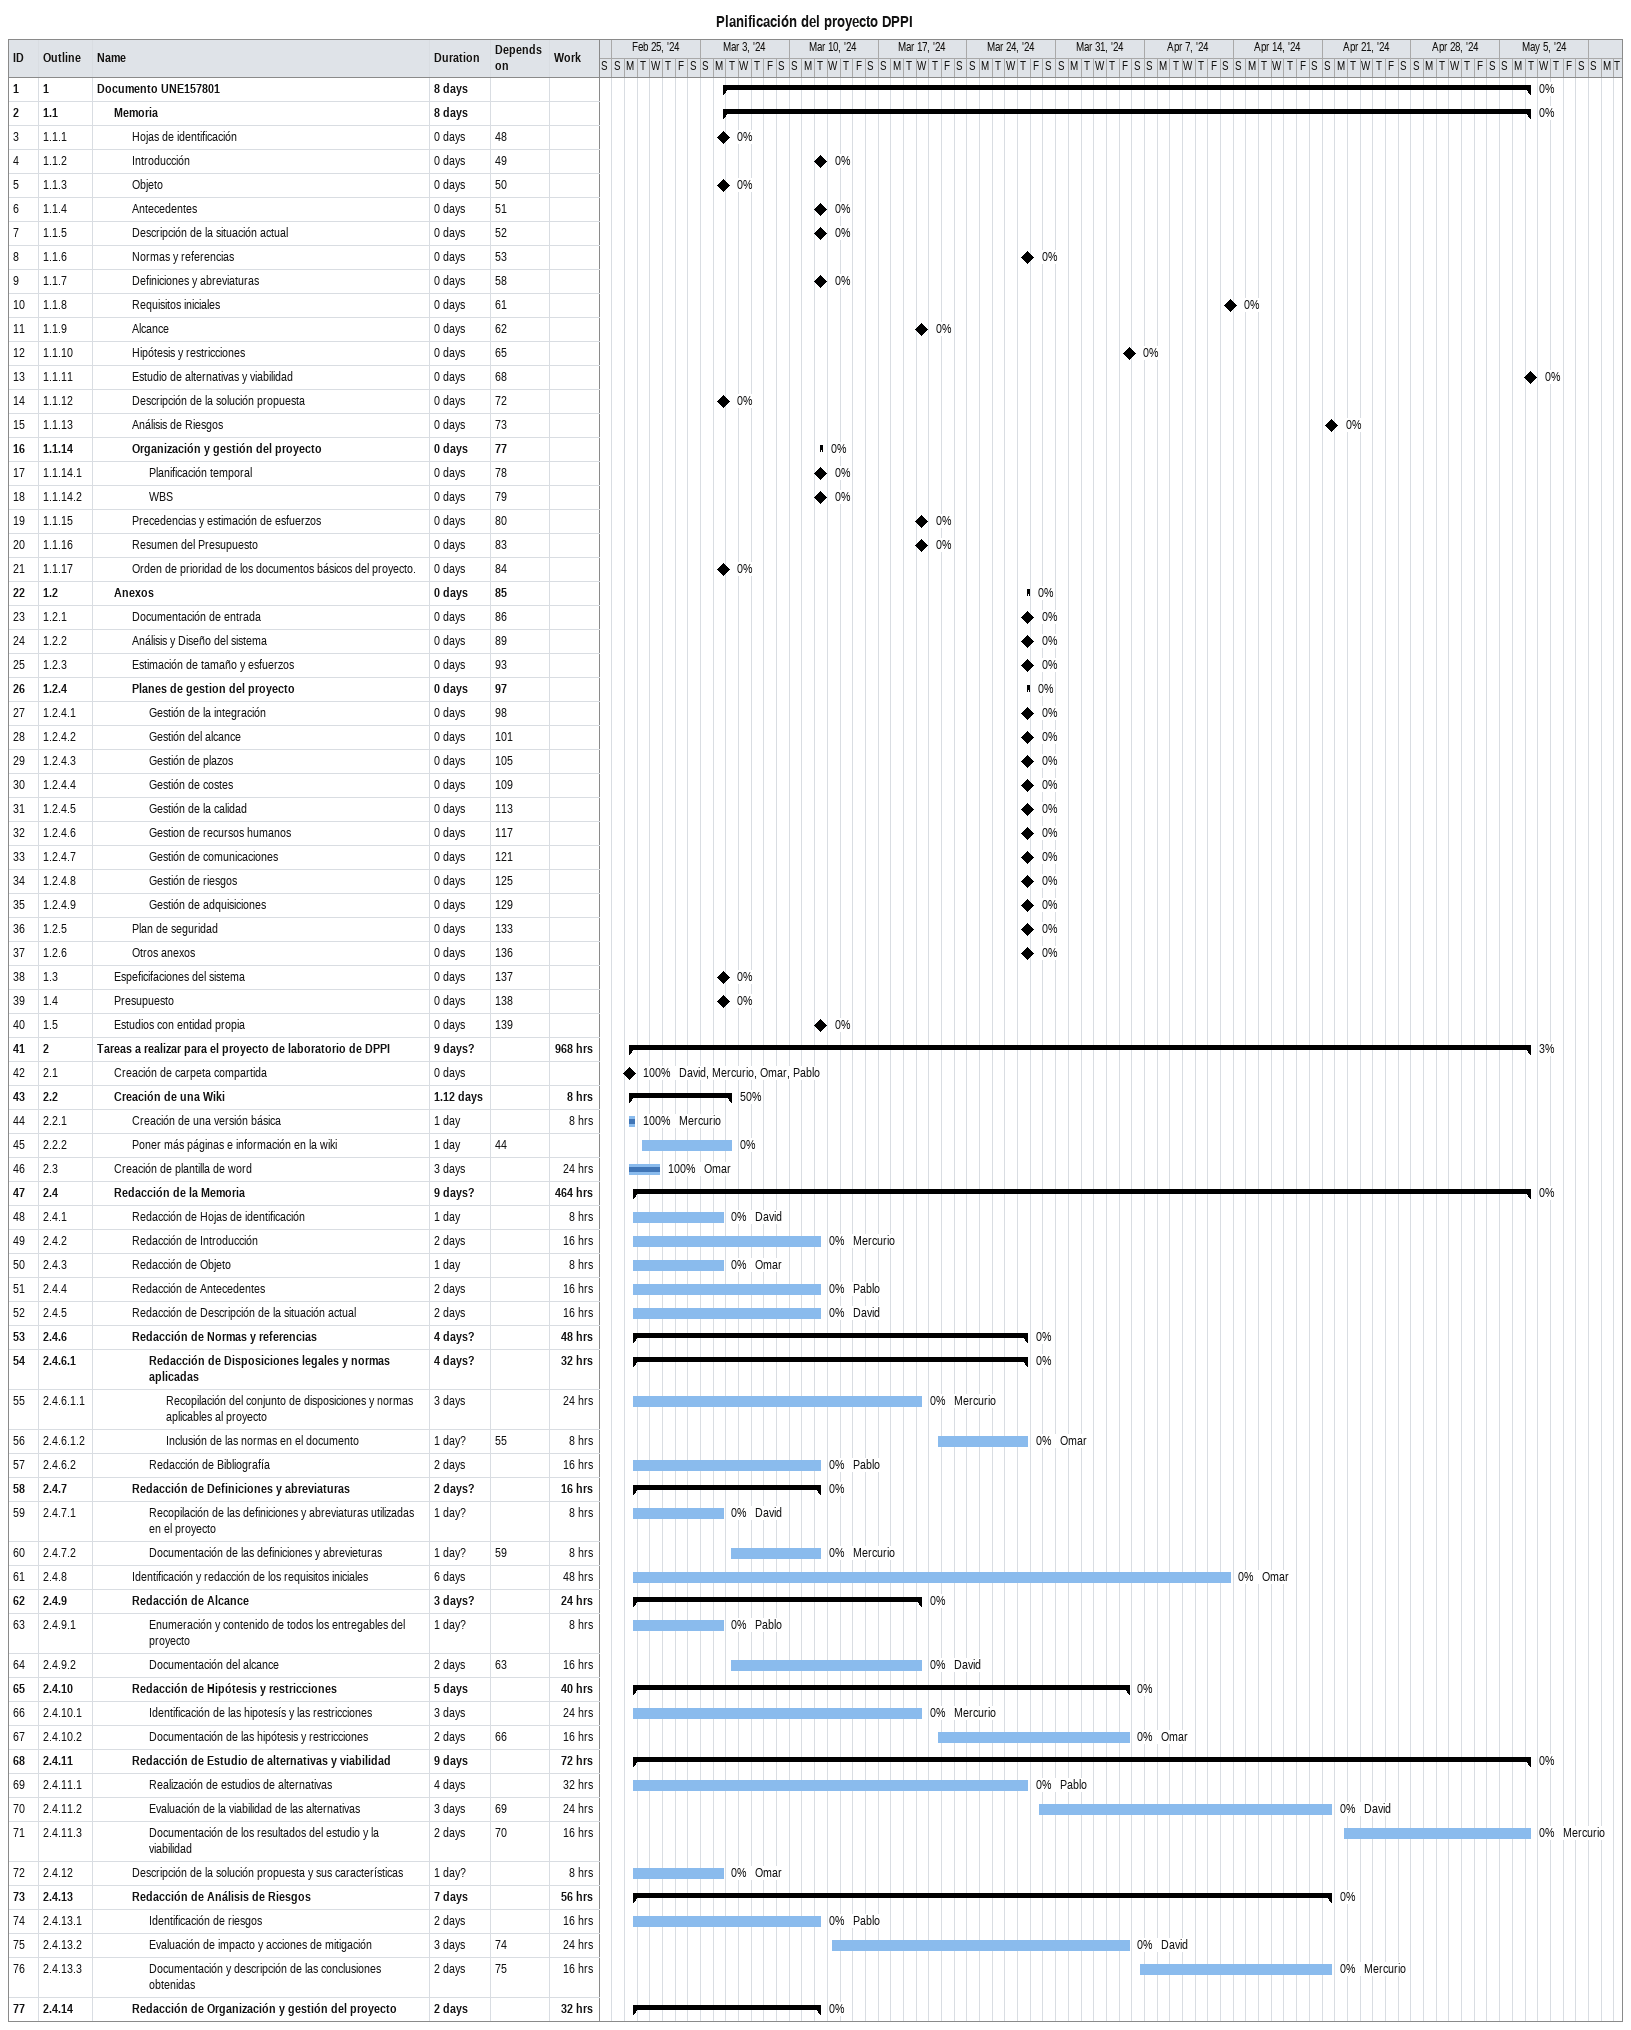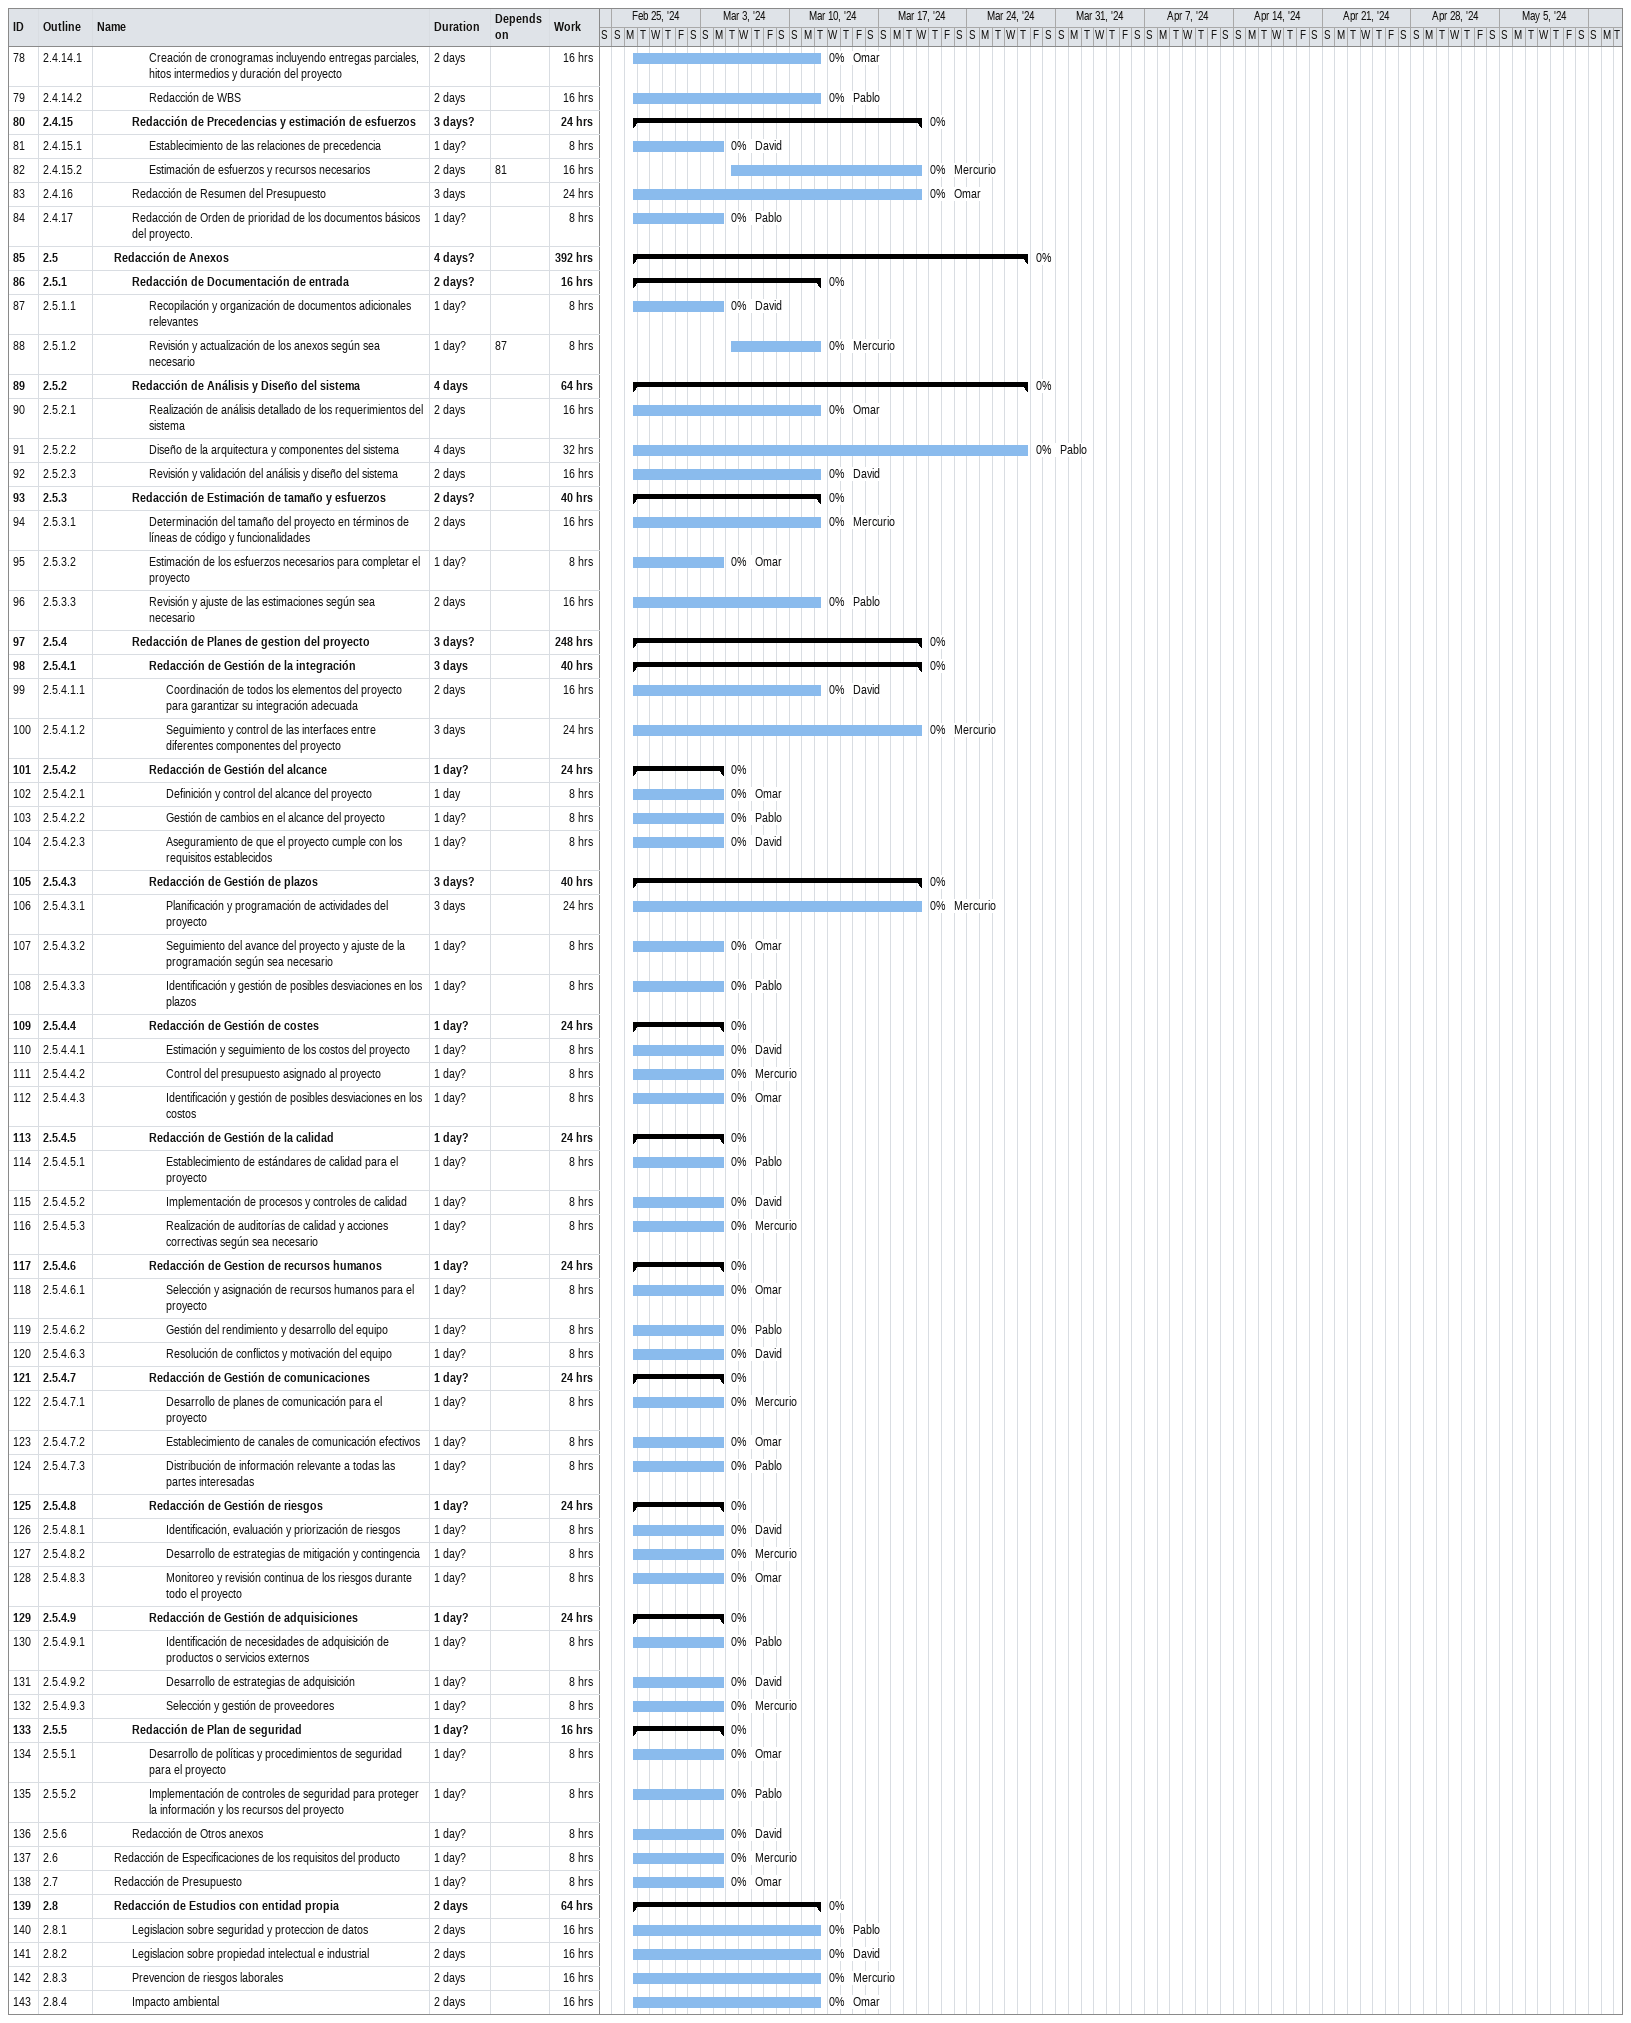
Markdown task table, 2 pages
Planificación del proyecto DPPI

| ID | WBS | Task | Duration | Start | Finish | Predecessors | Resources | % complete | Work (h) |
|---|---|---|---|---|---|---|---|---|---|
| 1 | 1 | **Documento UNE157801** | 8d | 2024-03-04 | 2024-05-07 |  |  | 0 |  |
| 2 | 1.1 | **Memoria** | 8d | 2024-03-04 | 2024-05-07 |  |  | 0 |  |
| 3 | 1.1.1 | Hojas de identificación | 0d | 2024-03-04 | 2024-03-04 | 48 |  | 0 |  |
| 4 | 1.1.2 | Introducción | 0d | 2024-03-12 | 2024-03-12 | 49 |  | 0 |  |
| 5 | 1.1.3 | Objeto | 0d | 2024-03-04 | 2024-03-04 | 50 |  | 0 |  |
| 6 | 1.1.4 | Antecedentes | 0d | 2024-03-12 | 2024-03-12 | 51 |  | 0 |  |
| 7 | 1.1.5 | Descripción de la situación actual | 0d | 2024-03-12 | 2024-03-12 | 52 |  | 0 |  |
| 8 | 1.1.6 | Normas y referencias | 0d | 2024-03-28 | 2024-03-28 | 53 |  | 0 |  |
| 9 | 1.1.7 | Definiciones y abreviaturas | 0d | 2024-03-12 | 2024-03-12 | 58 |  | 0 |  |
| 10 | 1.1.8 | Requisitos iniciales | 0d | 2024-04-13 | 2024-04-13 | 61 |  | 0 |  |
| 11 | 1.1.9 | Alcance | 0d | 2024-03-20 | 2024-03-20 | 62 |  | 0 |  |
| 12 | 1.1.10 | Hipótesis y restricciones | 0d | 2024-04-05 | 2024-04-05 | 65 |  | 0 |  |
| 13 | 1.1.11 | Estudio de alternativas y viabilidad | 0d | 2024-05-07 | 2024-05-07 | 68 |  | 0 |  |
| 14 | 1.1.12 | Descripción de la solución propuesta | 0d | 2024-03-04 | 2024-03-04 | 72 |  | 0 |  |
| 15 | 1.1.13 | Análisis de Riesgos | 0d | 2024-04-21 | 2024-04-21 | 73 |  | 0 |  |
| 16 | 1.1.14 | **Organización y gestión del proyecto** | 0d | 2024-03-12 | 2024-03-12 | 77 |  | 0 |  |
| 17 | 1.1.14.1 | Planificación temporal | 0d | 2024-03-12 | 2024-03-12 | 78 |  | 0 |  |
| 18 | 1.1.14.2 | WBS | 0d | 2024-03-12 | 2024-03-12 | 79 |  | 0 |  |
| 19 | 1.1.15 | Precedencias y estimación de esfuerzos | 0d | 2024-03-20 | 2024-03-20 | 80 |  | 0 |  |
| 20 | 1.1.16 | Resumen del Presupuesto | 0d | 2024-03-20 | 2024-03-20 | 83 |  | 0 |  |
| 21 | 1.1.17 | Orden de prioridad de los documentos básicos del proyecto. | 0d | 2024-03-04 | 2024-03-04 | 84 |  | 0 |  |
| 22 | 1.2 | **Anexos** | 0d | 2024-03-28 | 2024-03-28 | 85 |  | 0 |  |
| 23 | 1.2.1 | Documentación de entrada | 0d | 2024-03-28 | 2024-03-28 | 86 |  | 0 |  |
| 24 | 1.2.2 | Análisis y Diseño del sistema | 0d | 2024-03-28 | 2024-03-28 | 89 |  | 0 |  |
| 25 | 1.2.3 | Estimación de tamaño y esfuerzos | 0d | 2024-03-28 | 2024-03-28 | 93 |  | 0 |  |
| 26 | 1.2.4 | **Planes de gestion del proyecto** | 0d | 2024-03-28 | 2024-03-28 | 97 |  | 0 |  |
| 27 | 1.2.4.1 | Gestión de la integración | 0d | 2024-03-28 | 2024-03-28 | 98 |  | 0 |  |
| 28 | 1.2.4.2 | Gestión del alcance | 0d | 2024-03-28 | 2024-03-28 | 101 |  | 0 |  |
| 29 | 1.2.4.3 | Gestión de plazos | 0d | 2024-03-28 | 2024-03-28 | 105 |  | 0 |  |
| 30 | 1.2.4.4 | Gestión de costes | 0d | 2024-03-28 | 2024-03-28 | 109 |  | 0 |  |
| 31 | 1.2.4.5 | Gestión de la calidad | 0d | 2024-03-28 | 2024-03-28 | 113 |  | 0 |  |
| 32 | 1.2.4.6 | Gestion de recursos humanos | 0d | 2024-03-28 | 2024-03-28 | 117 |  | 0 |  |
| 33 | 1.2.4.7 | Gestión de comunicaciones | 0d | 2024-03-28 | 2024-03-28 | 121 |  | 0 |  |
| 34 | 1.2.4.8 | Gestión de riesgos | 0d | 2024-03-28 | 2024-03-28 | 125 |  | 0 |  |
| 35 | 1.2.4.9 | Gestión de adquisiciones | 0d | 2024-03-28 | 2024-03-28 | 129 |  | 0 |  |
| 36 | 1.2.5 | Plan de seguridad | 0d | 2024-03-28 | 2024-03-28 | 133 |  | 0 |  |
| 37 | 1.2.6 | Otros anexos | 0d | 2024-03-28 | 2024-03-28 | 136 |  | 0 |  |
| 38 | 1.3 | Espeficifaciones del sistema | 0d | 2024-03-04 | 2024-03-04 | 137 |  | 0 |  |
| 39 | 1.4 | Presupuesto | 0d | 2024-03-04 | 2024-03-04 | 138 |  | 0 |  |
| 40 | 1.5 | Estudios con entidad propia | 0d | 2024-03-12 | 2024-03-12 | 139 |  | 0 |  |
| 41 | 2 | **Tareas a realizar para el proyecto de laboratorio de DPPI** | 9d? | 2024-02-26 | 2024-05-07 |  |  | 3 | 968 |
| 42 | 2.1 | Creación de carpeta compartida | 0d | 2024-02-26 | 2024-02-26 |  | David, Mercurio, Omar, Pablo | 100 |  |
| 43 | 2.2 | **Creación de una Wiki** | 1.12d | 2024-02-26 | 2024-03-05 |  |  | 50 | 8 |
| 44 | 2.2.1 | Creación de una versión básica | 1d | 2024-02-26 | 2024-02-26 |  | Mercurio | 100 | 8 |
| 45 | 2.2.2 | Poner más páginas e información en la wiki | 1d | 2024-02-27 | 2024-03-05 | 44 |  | 0 |  |
| 46 | 2.3 | Creación de plantilla de word | 3d | 2024-02-26 | 2024-02-28 |  | Omar | 100 | 24 |
| 47 | 2.4 | **Redacción de la Memoria** | 9d? | 2024-02-26 | 2024-05-07 |  |  | 0 | 464 |
| 48 | 2.4.1 | Redacción de Hojas de identificación | 1d | 2024-02-26 | 2024-03-04 |  | David | 0 | 8 |
| 49 | 2.4.2 | Redacción de Introducción | 2d | 2024-02-26 | 2024-03-12 |  | Mercurio | 0 | 16 |
| 50 | 2.4.3 | Redacción de Objeto | 1d | 2024-02-26 | 2024-03-04 |  | Omar | 0 | 8 |
| 51 | 2.4.4 | Redacción de Antecedentes | 2d | 2024-02-26 | 2024-03-12 |  | Pablo | 0 | 16 |
| 52 | 2.4.5 | Redacción de Descripción de la situación actual | 2d | 2024-02-26 | 2024-03-12 |  | David | 0 | 16 |
| 53 | 2.4.6 | **Redacción de Normas y referencias** | 4d? | 2024-02-26 | 2024-03-28 |  |  | 0 | 48 |
| 54 | 2.4.6.1 | **Redacción de Disposiciones legales y normas aplicadas** | 4d? | 2024-02-26 | 2024-03-28 |  |  | 0 | 32 |
| 55 | 2.4.6.1.1 | Recopilación del conjunto de disposiciones y normas aplicables al proyecto | 3d | 2024-02-26 | 2024-03-20 |  | Mercurio | 0 | 24 |
| 56 | 2.4.6.1.2 | Inclusión de las normas en el documento | 1d? | 2024-03-21 | 2024-03-28 | 55 | Omar | 0 | 8 |
| 57 | 2.4.6.2 | Redacción de Bibliografía | 2d | 2024-02-26 | 2024-03-12 |  | Pablo | 0 | 16 |
| 58 | 2.4.7 | **Redacción de Definiciones y abreviaturas** | 2d? | 2024-02-26 | 2024-03-12 |  |  | 0 | 16 |
| 59 | 2.4.7.1 | Recopilación de las definiciones y abreviaturas utilizadas en el proyecto | 1d? | 2024-02-26 | 2024-03-04 |  | David | 0 | 8 |
| 60 | 2.4.7.2 | Documentación de las definiciones y abrevieturas | 1d? | 2024-03-05 | 2024-03-12 | 59 | Mercurio | 0 | 8 |
| 61 | 2.4.8 | Identificación y redacción de los requisitos iniciales | 6d | 2024-02-26 | 2024-04-13 |  | Omar | 0 | 48 |
| 62 | 2.4.9 | **Redacción de Alcance** | 3d? | 2024-02-26 | 2024-03-20 |  |  | 0 | 24 |
| 63 | 2.4.9.1 | Enumeración y contenido de todos los entregables del proyecto | 1d? | 2024-02-26 | 2024-03-04 |  | Pablo | 0 | 8 |
| 64 | 2.4.9.2 | Documentación del alcance | 2d | 2024-03-05 | 2024-03-20 | 63 | David | 0 | 16 |
| 65 | 2.4.10 | **Redacción de Hipótesis y restricciones** | 5d | 2024-02-26 | 2024-04-05 |  |  | 0 | 40 |
| 66 | 2.4.10.1 | Identificación de las hipotesís y las restricciones | 3d | 2024-02-26 | 2024-03-20 |  | Mercurio | 0 | 24 |
| 67 | 2.4.10.2 | Documentación de las hipótesis y restricciones | 2d | 2024-03-21 | 2024-04-05 | 66 | Omar | 0 | 16 |
| 68 | 2.4.11 | **Redacción de Estudio de alternativas y viabilidad** | 9d | 2024-02-26 | 2024-05-07 |  |  | 0 | 72 |
| 69 | 2.4.11.1 | Realización de estudios de alternativas | 4d | 2024-02-26 | 2024-03-28 |  | Pablo | 0 | 32 |
| 70 | 2.4.11.2 | Evaluación de la viabilidad de las alternativas | 3d | 2024-03-29 | 2024-04-21 | 69 | David | 0 | 24 |
| 71 | 2.4.11.3 | Documentación de los resultados del estudio y la viabilidad | 2d | 2024-04-22 | 2024-05-07 | 70 | Mercurio | 0 | 16 |
| 72 | 2.4.12 | Descripción de la solución propuesta y sus características | 1d? | 2024-02-26 | 2024-03-04 |  | Omar | 0 | 8 |
| 73 | 2.4.13 | **Redacción de Análisis de Riesgos** | 7d | 2024-02-26 | 2024-04-21 |  |  | 0 | 56 |
| 74 | 2.4.13.1 | Identificación de riesgos | 2d | 2024-02-26 | 2024-03-12 |  | Pablo | 0 | 16 |
| 75 | 2.4.13.2 | Evaluación de impacto y acciones de mitigación | 3d | 2024-03-13 | 2024-04-05 | 74 | David | 0 | 24 |
| 76 | 2.4.13.3 | Documentación y descripción de las conclusiones obtenidas | 2d | 2024-04-06 | 2024-04-21 | 75 | Mercurio | 0 | 16 |
| 77 | 2.4.14 | **Redacción de Organización y gestión del proyecto** | 2d | 2024-02-26 | 2024-03-12 |  |  | 0 | 32 |
| 78 | 2.4.14.1 | Creación de cronogramas incluyendo entregas parciales, hitos intermedios y duración del proyecto | 2d | 2024-02-26 | 2024-03-12 |  | Omar | 0 | 16 |
| 79 | 2.4.14.2 | Redacción de WBS | 2d | 2024-02-26 | 2024-03-12 |  | Pablo | 0 | 16 |
| 80 | 2.4.15 | **Redacción de Precedencias y estimación de esfuerzos** | 3d? | 2024-02-26 | 2024-03-20 |  |  | 0 | 24 |
| 81 | 2.4.15.1 | Establecimiento de las relaciones de precedencia | 1d? | 2024-02-26 | 2024-03-04 |  | David | 0 | 8 |
| 82 | 2.4.15.2 | Estimación de esfuerzos y recursos necesarios | 2d | 2024-03-05 | 2024-03-20 | 81 | Mercurio | 0 | 16 |
| 83 | 2.4.16 | Redacción de Resumen del Presupuesto | 3d | 2024-02-26 | 2024-03-20 |  | Omar | 0 | 24 |
| 84 | 2.4.17 | Redacción de Orden de prioridad de los documentos básicos del proyecto. | 1d? | 2024-02-26 | 2024-03-04 |  | Pablo | 0 | 8 |
| 85 | 2.5 | **Redacción de Anexos** | 4d? | 2024-02-26 | 2024-03-28 |  |  | 0 | 392 |
| 86 | 2.5.1 | **Redacción de Documentación de entrada** | 2d? | 2024-02-26 | 2024-03-12 |  |  | 0 | 16 |
| 87 | 2.5.1.1 | Recopilación y organización de documentos adicionales relevantes | 1d? | 2024-02-26 | 2024-03-04 |  | David | 0 | 8 |
| 88 | 2.5.1.2 | Revisión y actualización de los anexos según sea necesario | 1d? | 2024-03-05 | 2024-03-12 | 87 | Mercurio | 0 | 8 |
| 89 | 2.5.2 | **Redacción de Análisis y Diseño del sistema** | 4d | 2024-02-26 | 2024-03-28 |  |  | 0 | 64 |
| 90 | 2.5.2.1 | Realización de análisis detallado de los requerimientos del sistema | 2d | 2024-02-26 | 2024-03-12 |  | Omar | 0 | 16 |
| 91 | 2.5.2.2 | Diseño de la arquitectura y componentes del sistema | 4d | 2024-02-26 | 2024-03-28 |  | Pablo | 0 | 32 |
| 92 | 2.5.2.3 | Revisión y validación del análisis y diseño del sistema | 2d | 2024-02-26 | 2024-03-12 |  | David | 0 | 16 |
| 93 | 2.5.3 | **Redacción de Estimación de tamaño y esfuerzos** | 2d? | 2024-02-26 | 2024-03-12 |  |  | 0 | 40 |
| 94 | 2.5.3.1 | Determinación del tamaño del proyecto en términos de líneas de código y funcionalidades | 2d | 2024-02-26 | 2024-03-12 |  | Mercurio | 0 | 16 |
| 95 | 2.5.3.2 | Estimación de los esfuerzos necesarios para completar el proyecto | 1d? | 2024-02-26 | 2024-03-04 |  | Omar | 0 | 8 |
| 96 | 2.5.3.3 | Revisión y ajuste de las estimaciones según sea necesario | 2d | 2024-02-26 | 2024-03-12 |  | Pablo | 0 | 16 |
| 97 | 2.5.4 | **Redacción de Planes de gestion del proyecto** | 3d? | 2024-02-26 | 2024-03-20 |  |  | 0 | 248 |
| 98 | 2.5.4.1 | **Redacción de Gestión de la integración** | 3d | 2024-02-26 | 2024-03-20 |  |  | 0 | 40 |
| 99 | 2.5.4.1.1 | Coordinación de todos los elementos del proyecto para garantizar su integración adecuada | 2d | 2024-02-26 | 2024-03-12 |  | David | 0 | 16 |
| 100 | 2.5.4.1.2 | Seguimiento y control de las interfaces entre diferentes componentes del proyecto | 3d | 2024-02-26 | 2024-03-20 |  | Mercurio | 0 | 24 |
| 101 | 2.5.4.2 | **Redacción de Gestión del alcance** | 1d? | 2024-02-26 | 2024-03-04 |  |  | 0 | 24 |
| 102 | 2.5.4.2.1 | Definición y control del alcance del proyecto | 1d | 2024-02-26 | 2024-03-04 |  | Omar | 0 | 8 |
| 103 | 2.5.4.2.2 | Gestión de cambios en el alcance del proyecto | 1d? | 2024-02-26 | 2024-03-04 |  | Pablo | 0 | 8 |
| 104 | 2.5.4.2.3 | Aseguramiento de que el proyecto cumple con los requisitos establecidos | 1d? | 2024-02-26 | 2024-03-04 |  | David | 0 | 8 |
| 105 | 2.5.4.3 | **Redacción de Gestión de plazos** | 3d? | 2024-02-26 | 2024-03-20 |  |  | 0 | 40 |
| 106 | 2.5.4.3.1 | Planificación y programación de actividades del proyecto | 3d | 2024-02-26 | 2024-03-20 |  | Mercurio | 0 | 24 |
| 107 | 2.5.4.3.2 | Seguimiento del avance del proyecto y ajuste de la programación según sea necesario | 1d? | 2024-02-26 | 2024-03-04 |  | Omar | 0 | 8 |
| 108 | 2.5.4.3.3 | Identificación y gestión de posibles desviaciones en los plazos | 1d? | 2024-02-26 | 2024-03-04 |  | Pablo | 0 | 8 |
| 109 | 2.5.4.4 | **Redacción de Gestión de costes** | 1d? | 2024-02-26 | 2024-03-04 |  |  | 0 | 24 |
| 110 | 2.5.4.4.1 | Estimación y seguimiento de los costos del proyecto | 1d? | 2024-02-26 | 2024-03-04 |  | David | 0 | 8 |
| 111 | 2.5.4.4.2 | Control del presupuesto asignado al proyecto | 1d? | 2024-02-26 | 2024-03-04 |  | Mercurio | 0 | 8 |
| 112 | 2.5.4.4.3 | Identificación y gestión de posibles desviaciones en los costos | 1d? | 2024-02-26 | 2024-03-04 |  | Omar | 0 | 8 |
| 113 | 2.5.4.5 | **Redacción de Gestión de la calidad** | 1d? | 2024-02-26 | 2024-03-04 |  |  | 0 | 24 |
| 114 | 2.5.4.5.1 | Establecimiento de estándares de calidad para el proyecto | 1d? | 2024-02-26 | 2024-03-04 |  | Pablo | 0 | 8 |
| 115 | 2.5.4.5.2 | Implementación de procesos y controles de calidad | 1d? | 2024-02-26 | 2024-03-04 |  | David | 0 | 8 |
| 116 | 2.5.4.5.3 | Realización de auditorías de calidad y acciones correctivas según sea necesario | 1d? | 2024-02-26 | 2024-03-04 |  | Mercurio | 0 | 8 |
| 117 | 2.5.4.6 | **Redacción de Gestion de recursos humanos** | 1d? | 2024-02-26 | 2024-03-04 |  |  | 0 | 24 |
| 118 | 2.5.4.6.1 | Selección y asignación de recursos humanos para el proyecto | 1d? | 2024-02-26 | 2024-03-04 |  | Omar | 0 | 8 |
| 119 | 2.5.4.6.2 | Gestión del rendimiento y desarrollo del equipo | 1d? | 2024-02-26 | 2024-03-04 |  | Pablo | 0 | 8 |
| 120 | 2.5.4.6.3 | Resolución de conflictos y motivación del equipo | 1d? | 2024-02-26 | 2024-03-04 |  | David | 0 | 8 |
| 121 | 2.5.4.7 | **Redacción de Gestión de comunicaciones** | 1d? | 2024-02-26 | 2024-03-04 |  |  | 0 | 24 |
| 122 | 2.5.4.7.1 | Desarrollo de planes de comunicación para el proyecto | 1d? | 2024-02-26 | 2024-03-04 |  | Mercurio | 0 | 8 |
| 123 | 2.5.4.7.2 | Establecimiento de canales de comunicación efectivos | 1d? | 2024-02-26 | 2024-03-04 |  | Omar | 0 | 8 |
| 124 | 2.5.4.7.3 | Distribución de información relevante a todas las partes interesadas | 1d? | 2024-02-26 | 2024-03-04 |  | Pablo | 0 | 8 |
| 125 | 2.5.4.8 | **Redacción de Gestión de riesgos** | 1d? | 2024-02-26 | 2024-03-04 |  |  | 0 | 24 |
| 126 | 2.5.4.8.1 | Identificación, evaluación y priorización de riesgos | 1d? | 2024-02-26 | 2024-03-04 |  | David | 0 | 8 |
| 127 | 2.5.4.8.2 | Desarrollo de estrategias de mitigación y contingencia | 1d? | 2024-02-26 | 2024-03-04 |  | Mercurio | 0 | 8 |
| 128 | 2.5.4.8.3 | Monitoreo y revisión continua de los riesgos durante todo el proyecto | 1d? | 2024-02-26 | 2024-03-04 |  | Omar | 0 | 8 |
| 129 | 2.5.4.9 | **Redacción de Gestión de adquisiciones** | 1d? | 2024-02-26 | 2024-03-04 |  |  | 0 | 24 |
| 130 | 2.5.4.9.1 | Identificación de necesidades de adquisición de productos o servicios externos | 1d? | 2024-02-26 | 2024-03-04 |  | Pablo | 0 | 8 |
| 131 | 2.5.4.9.2 | Desarrollo de estrategias de adquisición | 1d? | 2024-02-26 | 2024-03-04 |  | David | 0 | 8 |
| 132 | 2.5.4.9.3 | Selección y gestión de proveedores | 1d? | 2024-02-26 | 2024-03-04 |  | Mercurio | 0 | 8 |
| 133 | 2.5.5 | **Redacción de Plan de seguridad** | 1d? | 2024-02-26 | 2024-03-04 |  |  | 0 | 16 |
| 134 | 2.5.5.1 | Desarrollo de políticas y procedimientos de seguridad para el proyecto | 1d? | 2024-02-26 | 2024-03-04 |  | Omar | 0 | 8 |
| 135 | 2.5.5.2 | Implementación de controles de seguridad para proteger la información y los recursos del proyecto | 1d? | 2024-02-26 | 2024-03-04 |  | Pablo | 0 | 8 |
| 136 | 2.5.6 | Redacción de Otros anexos | 1d? | 2024-02-26 | 2024-03-04 |  | David | 0 | 8 |
| 137 | 2.6 | Redacción de Especificaciones de los requisitos del producto | 1d? | 2024-02-26 | 2024-03-04 |  | Mercurio | 0 | 8 |
| 138 | 2.7 | Redacción de Presupuesto | 1d? | 2024-02-26 | 2024-03-04 |  | Omar | 0 | 8 |
| 139 | 2.8 | **Redacción de Estudios con entidad propia** | 2d | 2024-02-26 | 2024-03-12 |  |  | 0 | 64 |
| 140 | 2.8.1 | Legislacion sobre seguridad y proteccion de datos | 2d | 2024-02-26 | 2024-03-12 |  | Pablo | 0 | 16 |
| 141 | 2.8.2 | Legislacion sobre propiedad intelectual e industrial | 2d | 2024-02-26 | 2024-03-12 |  | David | 0 | 16 |
| 142 | 2.8.3 | Prevencion de riesgos laborales | 2d | 2024-02-26 | 2024-03-12 |  | Mercurio | 0 | 16 |
| 143 | 2.8.4 | Impacto ambiental | 2d | 2024-02-26 | 2024-03-12 |  | Omar | 0 | 16 |
